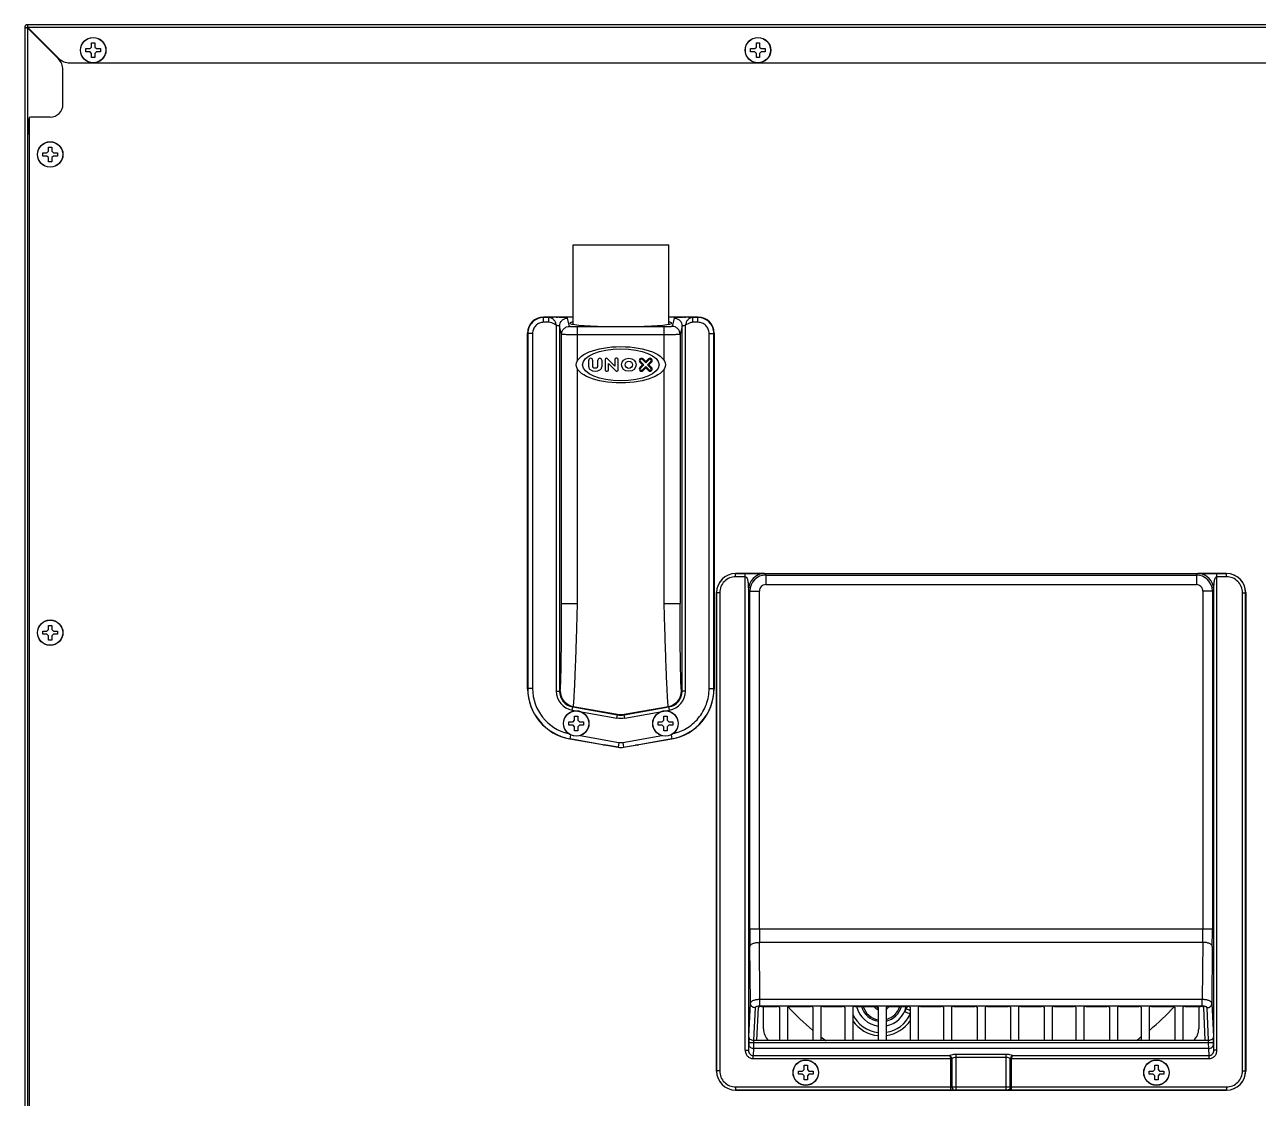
# Model space of a CAD drawing. Header units: millimetres. Extents: x 341 to 4391, y 324 to 2971.
# Drawn here: x 341 to 728, y 1572.8 to 1909.6 of the extents above; entities that cross this region are included whole.
import ezdxf

# ---------------------------------------------------------------- set-up
doc = ezdxf.new("R2010")
doc.units = ezdxf.units.MM
doc.header["$LTSCALE"] = 256.666667
doc.layers.get('0').update_dxf_attribs({"linetype": 'CONTINUOUS'})
doc.layers.add('ASSI', color=7, linetype='CONTINUOUS')
doc.layers.add('GEOM', color=7, linetype='CONTINUOUS')

msp = doc.modelspace()

# ---------------------------------------------------------------- linework, layer by layer
at = {"color": 9, "linetype": 'Continuous'}
for p, q in [((341.9, 1908.56), (341.9, 1428.46)), ((940, 1908.66), (342, 1908.66))]:
    msp.add_line(p, q, dxfattribs=at)
at = {"color": 7, "linetype": 'Continuous'}
for p, q in [((362, 1902.56), (362, 1903.86)), ((362, 1903.86), (363, 1903.86)), ((363, 1903.86), (363, 1902.56)), ((570.5, 1902.56), (570.5, 1903.86)), ((570.5, 1903.86), (571.5, 1903.86)), ((571.5, 1903.86), (571.5, 1902.56)), ((360.2, 1901.06), (360.2, 1902.06)), ((360.2, 1902.06), (361.5, 1902.06)), ((361.5, 1901.06), (360.2, 1901.06)), ((361.5, 1902.06), (362, 1902.56)), ((362, 1900.56), (361.5, 1901.06)), ((362, 1899.26), (362, 1900.56)), ((363, 1902.56), (363.5, 1902.06)), ((363.5, 1901.06), (363, 1900.56)), ((363, 1900.56), (363, 1899.26)), ((363.5, 1902.06), (364.8, 1902.06)), ((364.8, 1901.06), (363.5, 1901.06)), ((364.8, 1902.06), (364.8, 1901.06)), ((568.7, 1901.06), (568.7, 1902.06)), ((568.7, 1902.06), (570, 1902.06)), ((570, 1901.06), (568.7, 1901.06)), ((570, 1902.06), (570.5, 1902.56)), ((570.5, 1900.56), (570, 1901.06)), ((570.5, 1899.26), (570.5, 1900.56)), ((571.5, 1902.56), (572, 1902.06)), ((572, 1901.06), (571.5, 1900.56)), ((571.5, 1900.56), (571.5, 1899.26)), ((572, 1902.06), (573.3, 1902.06)), ((573.3, 1901.06), (572, 1901.06)), ((573.3, 1902.06), (573.3, 1901.06)), ((363, 1899.26), (362, 1899.26)), ((571.5, 1899.26), (570.5, 1899.26)), ((342.5, 1563.69), (342.5, 1869.89)), ((346.7, 1868.36), (346.7, 1869.36)), ((346.7, 1869.36), (348, 1869.36)), ((348, 1869.36), (348.5, 1869.86)), ((348.5, 1869.86), (348.5, 1871.16)), ((348.5, 1871.16), (349.5, 1871.16)), ((349.5, 1871.16), (349.5, 1869.86)), ((349.5, 1869.86), (350, 1869.36)), ((350, 1869.36), (351.3, 1869.36)), ((351.3, 1869.36), (351.3, 1868.36)), ((348, 1868.36), (346.7, 1868.36)), ((348.5, 1867.86), (348, 1868.36)), ((348.5, 1866.56), (348.5, 1867.86)), ((349.5, 1866.56), (348.5, 1866.56)), ((350, 1868.36), (349.5, 1867.86)), ((349.5, 1867.86), (349.5, 1866.56)), ((351.3, 1868.36), (350, 1868.36)), ((513, 1815.59), (513, 1840.56)), ((513, 1840.56), (543, 1840.56)), ((543, 1815.59), (543, 1840.56)), ((507.76, 1817.82), (503.74, 1817.82)), ((508.28, 1817.89), (508.26, 1817.86)), ((547.71, 1817.89), (547.73, 1817.86)), ((552.26, 1817.82), (548.23, 1817.82)), ((517.94, 1802.22), (517.94, 1804.33)), ((519.14, 1804.33), (519.14, 1802.45)), ((520.8, 1802.45), (520.8, 1804.33)), ((522, 1804.33), (522, 1802.22)), ((523.09, 1804.51), (523.09, 1801.27)), ((523.53, 1804.92), (523.5, 1804.92)), ((526.12, 1802.5), (523.82, 1804.8)), ((524.12, 1801.27), (524.12, 1803.29)), ((524.12, 1803.29), (526.42, 1800.98)), ((526.12, 1804.51), (526.12, 1802.5)), ((526.74, 1804.92), (526.53, 1804.92)), ((527.15, 1801.27), (527.15, 1804.51)), ((533.99, 1803.73), (534.83, 1802.89)), ((535.25, 1802.89), (534.2, 1803.94)), ((534.77, 1804.51), (535.82, 1803.46)), ((535.82, 1803.88), (534.98, 1804.72)), ((536.65, 1804.72), (535.82, 1803.88)), ((535.82, 1803.46), (536.86, 1804.51)), ((537.43, 1803.94), (536.38, 1802.89)), ((536.81, 1802.89), (537.64, 1803.73)), ((523.5, 1800.86), (523.71, 1800.86)), ((526.71, 1800.86), (526.74, 1800.86)), ((534.83, 1802.89), (533.99, 1802.06)), ((534.2, 1801.85), (535.25, 1802.89)), ((535.82, 1802.33), (534.77, 1801.28)), ((534.98, 1801.07), (535.82, 1801.9)), ((536.86, 1801.28), (535.82, 1802.33)), ((535.82, 1801.9), (536.65, 1801.07)), ((536.38, 1802.89), (537.43, 1801.85)), ((537.64, 1802.06), (536.81, 1802.89)), ((346.7, 1718.36), (346.7, 1719.36)), ((346.7, 1719.36), (348, 1719.36)), ((348, 1718.36), (346.7, 1718.36)), ((348, 1719.36), (348.5, 1719.86)), ((348.5, 1717.86), (348, 1718.36)), ((348.5, 1719.86), (348.5, 1721.16)), ((348.5, 1721.16), (349.5, 1721.16)), ((349.5, 1721.16), (349.5, 1719.86)), ((349.5, 1719.86), (350, 1719.36)), ((350, 1718.36), (349.5, 1717.86)), ((350, 1719.36), (351.3, 1719.36)), ((351.3, 1718.36), (350, 1718.36)), ((351.3, 1719.36), (351.3, 1718.36)), ((348.5, 1716.56), (348.5, 1717.86)), ((349.5, 1716.56), (348.5, 1716.56)), ((349.5, 1717.86), (349.5, 1716.56)), ((513, 1690.89), (513.5, 1691.39)), ((513.5, 1691.39), (513.5, 1692.69)), ((513.5, 1692.69), (514.5, 1692.69)), ((514.5, 1692.69), (514.5, 1691.39)), ((514.5, 1691.39), (515, 1690.89)), ((541, 1690.89), (541.5, 1691.39)), ((541.5, 1691.39), (541.5, 1692.69)), ((541.5, 1692.69), (542.5, 1692.69)), ((542.5, 1692.69), (542.5, 1691.39)), ((542.5, 1691.39), (543, 1690.89)), ((511.7, 1689.89), (511.7, 1690.89)), ((511.7, 1690.89), (513, 1690.89)), ((513, 1689.89), (511.7, 1689.89)), ((513.5, 1689.39), (513, 1689.89)), ((513.5, 1688.09), (513.5, 1689.39)), ((514.5, 1688.09), (513.5, 1688.09)), ((515, 1689.89), (514.5, 1689.39)), ((514.5, 1689.39), (514.5, 1688.09)), ((515, 1690.89), (516.3, 1690.89)), ((516.3, 1689.89), (515, 1689.89)), ((516.3, 1690.89), (516.3, 1689.89)), ((539.7, 1689.89), (539.7, 1690.89)), ((539.7, 1690.89), (541, 1690.89)), ((541, 1689.89), (539.7, 1689.89)), ((541.5, 1689.39), (541, 1689.89)), ((541.5, 1688.09), (541.5, 1689.39)), ((542.5, 1688.09), (541.5, 1688.09)), ((543, 1689.89), (542.5, 1689.39)), ((542.5, 1689.39), (542.5, 1688.09)), ((543, 1690.89), (544.3, 1690.89)), ((544.3, 1689.89), (543, 1689.89)), ((544.3, 1690.89), (544.3, 1689.89)), ((585.5, 1581.89), (585.5, 1583.19)), ((585.5, 1583.19), (586.5, 1583.19)), ((586.5, 1583.19), (586.5, 1581.89)), ((695.5, 1581.89), (695.5, 1583.19)), ((695.5, 1583.19), (696.5, 1583.19)), ((696.5, 1583.19), (696.5, 1581.89)), ((583.7, 1580.39), (583.7, 1581.39)), ((583.7, 1581.39), (585, 1581.39)), ((585, 1580.39), (583.7, 1580.39)), ((585, 1581.39), (585.5, 1581.89)), ((585.5, 1579.89), (585, 1580.39)), ((585.5, 1578.59), (585.5, 1579.89)), ((586.5, 1581.89), (587, 1581.39)), ((587, 1580.39), (586.5, 1579.89)), ((586.5, 1579.89), (586.5, 1578.59)), ((587, 1581.39), (588.3, 1581.39)), ((588.3, 1580.39), (587, 1580.39)), ((588.3, 1581.39), (588.3, 1580.39)), ((693.7, 1580.39), (693.7, 1581.39)), ((693.7, 1581.39), (695, 1581.39)), ((695, 1580.39), (693.7, 1580.39)), ((695, 1581.39), (695.5, 1581.89)), ((695.5, 1579.89), (695, 1580.39)), ((695.5, 1578.59), (695.5, 1579.89)), ((696.5, 1581.89), (697, 1581.39)), ((697, 1580.39), (696.5, 1579.89)), ((696.5, 1579.89), (696.5, 1578.59)), ((697, 1581.39), (698.3, 1581.39)), ((698.3, 1580.39), (697, 1580.39)), ((698.3, 1581.39), (698.3, 1580.39)), ((586.5, 1578.59), (585.5, 1578.59)), ((696.5, 1578.59), (695.5, 1578.59))]:
    msp.add_line(p, q, dxfattribs=at)
for centre, radius, start, end in [((518.54, 1804.33), 0.6, 0, 180), ((521.4, 1804.33), 0.6, 0, 180), ((523.5, 1804.51), 0.41, 90, 180), ((523.53, 1804.51), 0.41, 45, 90), ((526.53, 1804.51), 0.41, 90, 180), ((526.74, 1804.51), 0.41, 0, 90), ((534.49, 1804.22), 0.7, 45, 225), ((534.49, 1804.22), 0.4, 45, 225), ((537.15, 1804.22), 0.7, 315, 135), ((537.15, 1804.22), 0.4, 315, 135), ((518.97, 1802.22), 1.03, 180, 234.4513), ((519.97, 1803.62), 2.75, 234.4513, 305.5487), ((519.66, 1802.45), 0.52, 180, 255.0288), ((519.97, 1803.61), 1.72, 255.0288, 284.9712), ((520.28, 1802.45), 0.52, 284.9712, 360), ((520.97, 1802.22), 1.03, 305.5487, 360), ((523.5, 1801.27), 0.41, 180, 270), ((523.71, 1801.27), 0.41, 270, 360), ((526.71, 1801.27), 0.41, 225, 270), ((526.74, 1801.27), 0.41, 270, 360), ((534.49, 1801.56), 0.7, 135, 315), ((534.49, 1801.56), 0.4, 135, 315), ((537.15, 1801.56), 0.7, 225, 45), ((537.15, 1801.56), 0.4, 225, 45)]:
    msp.add_arc(centre, radius, start, end, dxfattribs=at)
for centre, start_param, end_param in [((507.76, 1817.86), -1.570796, -0.034907), ((548.23, 1817.86), -3.106686, -1.570796)]:
    msp.add_ellipse(centre, major_axis=(0.5, 0), ratio=0.069927, start_param=start_param, end_param=end_param, dxfattribs=at)
for centre, major_axis, ratio in [((528, 1802.89), (14, 0), 0.407143), ((528, 1802.89), (12, 0), 0.416667), ((530.5, 1802.89), (2.32, 0), 0.875), ((530.5, 1802.89), (0, 1.12), 1)]:
    msp.add_ellipse(centre, major_axis=major_axis, ratio=ratio, dxfattribs=at)
at = {"layer": 'ASSI', "color": 7, "linetype": 'Continuous'}
for centre in [(362.5, 1901.56), (571, 1901.56), (349, 1868.86), (349, 1718.86), (514, 1690.39), (542, 1690.39), (586, 1580.89), (696, 1580.89)]:
    msp.add_circle(centre, 4, dxfattribs=at)
at = {"layer": 'ASSI', "color": 9, "linetype": 'Continuous'}
for centre in [(362.5, 1901.56), (571, 1901.56), (349, 1868.86), (349, 1718.86), (514, 1690.39), (542, 1690.39), (586, 1580.89), (696, 1580.89)]:
    msp.add_circle(centre, 3.95, dxfattribs=at)
at = {"layer": 'ASSI', "color": 7, "linetype": 'Continuous'}
for start, end in [(214.9899, 264.7751), (277.8481, 325.3336)]:
    msp.add_arc((609.75, 1603.44), 11, start, end, dxfattribs=at)
at = {"layer": 'GEOM', "color": 7, "linetype": 'Continuous'}
for p, q in [((341, 1908.66), (341, 1428.46)), ((341, 1908.66), (341.19, 1908.66)), ((341.19, 1908.66), (341.82, 1908.66)), ((341.9, 1909.56), (341.9, 1909.37)), ((940.1, 1909.56), (341.9, 1909.56)), ((341.9, 1909.37), (341.9, 1908.74)), ((351.53, 1898.93), (341.9, 1908.56)), ((342, 1908.66), (351.63, 1899.03)), ((342.87, 1907.59), (343.07, 1907.59)), ((343.52, 1907.02), (343.52, 1907.14)), ((355.17, 1897.56), (926.83, 1897.56)), ((353, 1884.56), (353, 1895.39)), ((342.28, 1880.06), (342.28, 1875.46)), ((342.5, 1869.89), (342.5, 1880.47)), ((349, 1880.56), (342.78, 1880.56)), ((508.3, 1817.89), (513, 1817.89)), ((543, 1817.89), (547.7, 1817.89)), ((498.75, 1701.31), (498.75, 1812.82)), ((557.25, 1812.82), (557.25, 1701.31)), ((564, 1737.43), (573, 1737.43)), ((573.03, 1737.45), (573, 1737.43)), ((573.03, 1737.45), (708.96, 1737.45)), ((708.96, 1737.45), (709, 1737.43)), ((709, 1737.43), (718, 1737.43)), ((558, 1581.39), (558, 1731.43)), ((724, 1731.43), (724, 1581.39)), ((522.35, 1683.74), (511.96, 1685.57)), ((522.83, 1683.66), (522.9, 1683.66)), ((527.13, 1682.93), (523.38, 1683.59)), ((528.87, 1682.93), (532.61, 1683.59)), ((533.17, 1683.66), (533.1, 1683.66)), ((544.03, 1685.57), (533.65, 1683.74)), ((570.67, 1591.03), (571.16, 1601.29)), ((572.16, 1601.63), (576.99, 1601.63)), ((572.75, 1594.63), (572.75, 1601.63)), ((577.75, 1601.37), (577.75, 1591.03)), ((580.25, 1601.37), (580.25, 1591.03)), ((581, 1601.63), (587.49, 1601.63)), ((588.25, 1601.37), (588.25, 1591.03)), ((590.75, 1601.37), (590.75, 1591.03)), ((591.5, 1601.63), (597.49, 1601.63)), ((598.25, 1601.37), (598.25, 1591.03)), ((600.75, 1601.37), (600.75, 1591.03)), ((601.5, 1601.63), (607.99, 1601.63)), ((608.75, 1601.37), (608.75, 1591.03)), ((611.25, 1601.37), (611.25, 1591.03)), ((612, 1601.63), (617.99, 1601.63)), ((617.26, 1600.44), (617.95, 1601.65)), ((618.75, 1601.37), (618.75, 1591.03)), ((621.25, 1601.37), (621.25, 1591.03)), ((622, 1601.63), (628.49, 1601.63)), ((629.25, 1601.37), (629.25, 1591.03)), ((631.75, 1601.37), (631.75, 1591.03)), ((632.5, 1601.63), (638.99, 1601.63)), ((639.75, 1601.37), (639.75, 1591.03)), ((642.25, 1601.37), (642.25, 1591.03)), ((643, 1601.63), (649.49, 1601.63)), ((650.25, 1601.37), (650.25, 1591.03)), ((652.75, 1601.37), (652.75, 1591.03)), ((653.5, 1601.63), (659.99, 1601.63)), ((660.75, 1601.37), (660.75, 1591.03)), ((663.25, 1601.37), (663.25, 1591.03)), ((664, 1601.63), (669.99, 1601.63)), ((670.75, 1601.37), (670.75, 1591.03)), ((673.25, 1601.37), (673.25, 1591.03)), ((674, 1601.63), (680.49, 1601.63)), ((681.25, 1601.37), (681.25, 1591.03)), ((683.75, 1601.37), (683.75, 1591.03)), ((684.5, 1601.63), (690.49, 1601.63)), ((691.25, 1601.37), (691.25, 1591.03)), ((693.75, 1601.37), (693.75, 1591.03)), ((694.5, 1601.63), (700.99, 1601.63)), ((701.75, 1601.37), (701.75, 1591.03)), ((704.25, 1601.37), (704.25, 1591.03)), ((705, 1601.63), (709.83, 1601.63)), ((709.25, 1601.63), (709.25, 1594.63)), ((711.32, 1591.03), (710.83, 1601.29)), ((569.63, 1591.03), (712.37, 1591.03)), ((631.83, 1575.39), (564, 1575.39)), ((632.79, 1575.41), (632.9, 1575.41)), ((648.61, 1575.42), (633.38, 1575.42)), ((649.2, 1575.41), (649.1, 1575.41)), ((718, 1575.39), (650.17, 1575.39))]:
    msp.add_line(p, q, dxfattribs=at)
at = {"layer": 'GEOM', "color": 9, "linetype": 'Continuous'}
for p, q in [((503.79, 1817.71), (503.74, 1817.82)), ((503.79, 1816.22), (503.79, 1817.71)), ((505.39, 1817.71), (503.79, 1817.71)), ((505.39, 1816.22), (503.79, 1816.22)), ((505.39, 1816.22), (505.39, 1817.71)), ((507.76, 1815.28), (507.76, 1700.5)), ((508.76, 1815.04), (508.76, 1700.5)), ((509.41, 1812.45), (508.76, 1815.04)), ((511.91, 1814.94), (511.26, 1817.54)), ((544.73, 1817.54), (544.08, 1814.94)), ((547.23, 1815.04), (546.58, 1812.45)), ((547.23, 1700.5), (547.23, 1815.04)), ((548.23, 1700.5), (548.23, 1815.28)), ((550.61, 1816.22), (550.61, 1817.71)), ((552.2, 1817.71), (550.61, 1817.71)), ((552.2, 1816.22), (550.61, 1816.22)), ((552.26, 1817.82), (552.2, 1817.71)), ((552.2, 1816.22), (552.2, 1817.71)), ((498.8, 1812.72), (498.75, 1812.82)), ((498.8, 1812.72), (498.8, 1701.36)), ((500.3, 1812.72), (498.8, 1812.72)), ((500.3, 1812.72), (500.3, 1701.36)), ((509.41, 1727.98), (509.41, 1812.45)), ((514.41, 1804.27), (514.41, 1814.77)), ((541.58, 1814.77), (514.41, 1814.77)), ((541.58, 1812.28), (514.41, 1812.28)), ((541.58, 1812.28), (541.58, 1814.77)), ((541.58, 1804.27), (541.58, 1812.28)), ((546.58, 1812.45), (546.58, 1727.98)), ((555.69, 1701.36), (555.69, 1812.72)), ((555.69, 1812.72), (557.19, 1812.72)), ((557.25, 1812.82), (557.19, 1812.72)), ((557.19, 1701.36), (557.19, 1812.72)), ((514.41, 1727.98), (514.41, 1801.52)), ((541.58, 1727.98), (541.58, 1801.52)), ((564, 1737.43), (564.01, 1737.41)), ((564.01, 1736.41), (564.01, 1737.41)), ((567.01, 1737.41), (564.01, 1737.41)), ((567.01, 1736.41), (564.01, 1736.41)), ((567.01, 1587.94), (567.01, 1737.41)), ((573.01, 1737.38), (573.45, 1736.94)), ((573.45, 1736.94), (573.45, 1733.94)), ((573.45, 1736.94), (708.54, 1736.94)), ((573.45, 1733.94), (708.54, 1733.94)), ((708.54, 1736.94), (708.98, 1737.38)), ((708.54, 1736.94), (708.54, 1733.94)), ((714.98, 1587.94), (714.98, 1737.41)), ((717.98, 1737.41), (714.98, 1737.41)), ((717.98, 1736.41), (714.98, 1736.41)), ((718, 1737.43), (717.98, 1737.41)), ((717.98, 1736.41), (717.98, 1737.41)), ((558, 1731.43), (558.02, 1731.41)), ((558.02, 1731.41), (558.02, 1581.41)), ((559.02, 1731.41), (558.02, 1731.41)), ((559.02, 1731.41), (559.02, 1581.41)), ((568.01, 1732.38), (568.01, 1587.94)), ((568.45, 1731.94), (568.01, 1732.38)), ((568.45, 1625.98), (568.45, 1731.94)), ((568.45, 1731.94), (571.45, 1731.94)), ((571.45, 1625.98), (571.45, 1731.94)), ((710.54, 1731.94), (710.54, 1625.98)), ((713.54, 1731.94), (710.54, 1731.94)), ((713.54, 1731.94), (713.98, 1732.38)), ((713.54, 1731.94), (713.54, 1625.98)), ((713.98, 1587.94), (713.98, 1732.38)), ((722.98, 1581.41), (722.98, 1731.41)), ((722.98, 1731.41), (723.98, 1731.41)), ((724, 1731.43), (723.98, 1731.41)), ((723.98, 1581.41), (723.98, 1731.41)), ((509.41, 1727.98), (514.41, 1727.98)), ((541.58, 1727.98), (546.58, 1727.98)), ((498.75, 1701.31), (498.8, 1701.36)), ((500.3, 1701.36), (498.8, 1701.36)), ((507.76, 1700.5), (508.76, 1700.5)), ((508.76, 1700.5), (508.95, 1700.65)), ((547.23, 1700.5), (547.05, 1700.65)), ((548.23, 1700.5), (547.23, 1700.5)), ((555.69, 1701.36), (557.19, 1701.36)), ((557.25, 1701.31), (557.19, 1701.36)), ((512.72, 1694.59), (512.9, 1695.57)), ((512.9, 1695.57), (513.08, 1695.73)), ((512.9, 1695.57), (526.96, 1693.1)), ((513.08, 1695.73), (526.96, 1693.28)), ((529.04, 1693.28), (542.91, 1695.73)), ((529.04, 1693.1), (543.1, 1695.57)), ((543.1, 1695.57), (542.91, 1695.73)), ((543.27, 1694.59), (543.1, 1695.57)), ((512.72, 1694.59), (526.78, 1692.11)), ((526.78, 1692.11), (526.96, 1693.1)), ((526.96, 1693.1), (526.96, 1693.28)), ((529.04, 1693.1), (529.04, 1693.28)), ((529.21, 1692.11), (529.04, 1693.1)), ((529.21, 1692.11), (543.27, 1694.59)), ((511.96, 1685.57), (512.02, 1685.61)), ((512.23, 1686.81), (512.02, 1685.61)), ((512.02, 1685.61), (527.13, 1682.95)), ((515.19, 1686.58), (527.39, 1684.42)), ((527.39, 1684.42), (527.13, 1682.95)), ((528.6, 1684.42), (540.81, 1686.58)), ((528.6, 1684.42), (528.87, 1682.95)), ((528.87, 1682.95), (543.98, 1685.61)), ((543.77, 1686.81), (543.98, 1685.61)), ((544.03, 1685.57), (543.98, 1685.61)), ((527.13, 1682.93), (527.13, 1682.95)), ((528.87, 1682.93), (528.87, 1682.95)), ((568.45, 1625.98), (713.54, 1625.98)), ((571.62, 1603.8), (571.47, 1621.75)), ((710.52, 1621.75), (571.47, 1621.75)), ((710.52, 1621.75), (710.38, 1603.8)), ((568.62, 1602.66), (568.47, 1620.48)), ((713.52, 1620.48), (713.38, 1602.66)), ((568.11, 1592.08), (568.62, 1602.66)), ((571.62, 1601.76), (571.62, 1603.8)), ((710.38, 1603.8), (571.62, 1603.8)), ((710.38, 1601.76), (710.38, 1603.8)), ((713.38, 1602.66), (713.88, 1592.08)), ((570.12, 1601.25), (569.63, 1591.03)), ((710.38, 1601.76), (571.62, 1601.76)), ((712.37, 1591.03), (711.88, 1601.25)), ((568.11, 1592.08), (568.11, 1590.31)), ((569.61, 1591.03), (569.61, 1590.31)), ((712.38, 1590.31), (712.38, 1591.03)), ((713.88, 1590.31), (713.88, 1592.08)), ((567.01, 1587.94), (568.01, 1587.94)), ((568.11, 1589.84), (568.01, 1587.94)), ((568.11, 1590.31), (713.88, 1590.31)), ((569.61, 1588.43), (569.5, 1586.23)), ((712.39, 1588.43), (569.61, 1588.43)), ((648.85, 1586.6), (633.14, 1586.6)), ((633.14, 1575.43), (633.14, 1586.6)), ((648.85, 1575.43), (648.85, 1586.6)), ((712.49, 1586.23), (712.39, 1588.43)), ((713.98, 1587.94), (713.89, 1589.84)), ((714.98, 1587.94), (713.98, 1587.94)), ((569.5, 1585.29), (569.5, 1586.23)), ((569.5, 1586.23), (631.14, 1586.23)), ((569.5, 1585.29), (631.4, 1585.29)), ((631.81, 1585.38), (631.4, 1585.29)), ((631.84, 1585.2), (631.41, 1585.2)), ((631.41, 1585.2), (631.41, 1575.41)), ((631.84, 1585.2), (631.84, 1576.42)), ((648.85, 1585.66), (633.14, 1585.66)), ((650.15, 1585.2), (650.58, 1585.2)), ((650.15, 1576.42), (650.15, 1585.2)), ((650.18, 1585.38), (650.59, 1585.29)), ((650.58, 1575.41), (650.58, 1585.2)), ((650.59, 1585.29), (712.49, 1585.29)), ((650.85, 1586.23), (712.49, 1586.23)), ((712.49, 1585.29), (712.49, 1586.23)), ((558, 1581.39), (558.02, 1581.41)), ((559.02, 1581.41), (558.02, 1581.41)), ((722.98, 1581.41), (723.98, 1581.41)), ((724, 1581.39), (723.98, 1581.41)), ((564, 1575.39), (564.01, 1575.41)), ((564.01, 1576.41), (564.01, 1575.41)), ((564.01, 1576.41), (631.41, 1576.41)), ((564.01, 1575.41), (631.41, 1575.41)), ((633.14, 1576.43), (648.85, 1576.43)), ((633.14, 1575.43), (648.85, 1575.43)), ((650.58, 1576.41), (717.98, 1576.41)), ((650.58, 1575.41), (717.98, 1575.41)), ((717.98, 1576.41), (717.98, 1575.41)), ((718, 1575.39), (717.98, 1575.41))]:
    msp.add_line(p, q, dxfattribs=at)
at = {"layer": 'GEOM', "color": 7, "linetype": 'Continuous'}
for centre, radius, start, end in [((341.9, 1908.66), 0.9, 90, 180), ((341.9, 1908.66), 0.1, 90, 180), ((343.03, 1907.56), 1, 132.3426, 140.5326), ((345.5, 1904.76), 3, 129.5829, 132.2974), ((348, 1895.39), 5, 0, 45), ((355.17, 1902.56), 5, 225, 270), ((349, 1884.56), 4, 270, 360), ((342.78, 1880.06), 0.5, 90, 180), ((342.78, 1875.46), 0.5, 180, 235.6691), ((508.3, 1817.59), 0.3, 90, 126.3688), ((547.7, 1817.59), 0.3, 53.6312, 90), ((641, 1657.56), 82.5, 222.781, 230.1752), ((609.75, 1603.44), 10, 205.4075, 264.2257), ((609.75, 1603.44), 8, 193.1404, 262.8091), ((609.75, 1603.44), 3, 217.172, 250.5153), ((609.75, 1603.44), 2.5, 226.5465, 246.3331), ((609.75, 1603.44), 3, 300.0018, 322.8282), ((609.75, 1603.44), 8, 280.8695, 346.8596), ((609.75, 1603.44), 10, 278.6798, 334.3042), ((618.12, 1599.94), 1, 157.3443, 177.9893), ((641, 1657.56), 62.34, 247.4814, 249.0889), ((609.75, 1603.44), 8.07, 337.3443, 338.2504), ((641, 1657.56), 82.5, 309.8677, 317.2292), ((577.75, 1594.63), 5, 180, 226.1117), ((704.25, 1594.63), 5, 313.8883, 360), ((641, 1657.56), 82.5, 232.4444, 233.9001), ((641, 1657.56), 82.5, 306.1866, 307.6111)]:
    msp.add_arc(centre, radius, start, end, dxfattribs=at)
at = {"layer": 'GEOM', "color": 9, "linetype": 'Continuous'}
for centre, radius, start, end in [((564.01, 1731.41), 6, 90.0006, 179.9994), ((564.01, 1731.41), 5, 89.9965, 180.0035), ((573.02, 1732.38), 5, 90.021, 179.979), ((573.45, 1731.94), 5, 90.0113, 179.9887), ((573.45, 1731.94), 2, 89.9966, 180.0034), ((708.54, 1731.94), 5, 0.0113, 89.9887), ((708.54, 1731.94), 2, 359.9966, 90.0034), ((708.98, 1732.38), 5, 0.021, 89.979), ((717.98, 1731.41), 6, 0.0006, 89.9994), ((717.98, 1731.41), 5, 359.9965, 90.0035), ((514.79, 1701.36), 15.99, 179.9981, 260.002), ((514.79, 1701.36), 14.49, 179.9913, 257.0353), ((513.76, 1700.5), 6, 179.9979, 260.0021), ((513.76, 1700.5), 5, 179.9932, 260.0069), ((513.95, 1700.65), 5, 180.0169, 259.9831), ((542.04, 1700.65), 5, 280.0169, 359.9831), ((542.23, 1700.5), 5, 279.9931, 0.0069), ((542.23, 1700.5), 6, 279.9979, 0.0021), ((541.2, 1701.36), 15.99, 279.9981, 0.002), ((528, 1699.06), 7.05, 260.0772, 279.9228), ((528, 1699.24), 6.05, 260.0786, 279.9214), ((528, 1699.05), 6.04, 260.0756, 279.9246), ((528, 1687.9), 3.52, 260.0765, 279.9235), ((528, 1687.91), 5.04, 260.0793, 279.9203), ((1234.2, 1625.81), 665.75, 179.9853, 180.45813), ((965.41, 1625.85), 393.95, 179.9809, 180.5956), ((296.8, 1625.95), 413.74, 359.4191, 0.0044), ((14.34, 1625.94), 699.2, 359.55318, 0.00339), ((609.75, 1603.44), 6.54, 196.1056, 261.1624), ((609.75, 1603.44), 6.04, 197.4569, 260.4309), ((609.75, 1603.44), 6.54, 283.3393, 343.894), ((609.75, 1603.44), 6.04, 284.4584, 342.5443), ((641, 1657.56), 61.32, 247.4959, 248.7252), ((630.82, 1585.11), 1.03, 5.3114, 15.1158), ((651.18, 1585.11), 1.03, 164.8845, 174.6892), ((564.01, 1581.41), 6, 180.0006, 269.9994), ((564.01, 1581.41), 5, 179.9965, 270.0035), ((717.98, 1581.41), 6, 270.0006, 359.9994), ((717.98, 1581.41), 5, 269.9965, 0.0035)]:
    msp.add_arc(centre, radius, start, end, dxfattribs=at)
at = {"layer": 'GEOM', "color": 7, "linetype": 'Continuous'}
for centre, major_axis, ratio, start_param, end_param in [((503.75, 1812.81), (-2.24, 4.49), 0.996959, -0.461944, 1.106418), ((528, 1815.97), (16, 0), 0.069927, 2.78959, 6.635188), ((552.24, 1812.81), (2.24, 4.49), 0.996959, -1.106418, 0.461944), ((564, 1731.43), (-4.24, 4.24), 0.999695, -0.785246, 0.785246), ((718, 1731.43), (4.24, 4.24), 0.999695, -0.785246, 0.785246), ((514.76, 1701.33), (12.27, 10.3), 0.998963, 2.443972, 3.839213), ((541.24, 1701.33), (12.27, -10.3), 0.998963, -0.697621, 0.697621), ((522.35, 1683.75), (0.5, -0.088), 0.034389, -1.564725, -0.255728), ((523.38, 1683.57), (0.5, -0.088), 0.034389, 1.576867, 2.885864), ((532.61, 1683.57), (0.5, 0.088), 0.034389, 0.255728, 1.564725), ((533.65, 1683.75), (0.5, 0.088), 0.034389, -2.885864, -1.576867), ((528, 1687.86), (0, -5), 0.999372, -0.174426, 0.174426), ((572.16, 1601.29), (1, 0), 0.343317, 1.570065, 3.125043), ((577, 1601.37), (0.75, -0.001), 0.343115, 0.000406, 1.574244), ((581, 1601.37), (0.75, 0.001), 0.343115, 1.567349, 3.141187), ((587.5, 1601.37), (0.75, -0.001), 0.343115, 0.000406, 1.574244), ((591.5, 1601.37), (0.75, 0.001), 0.343115, 1.567349, 3.141187), ((597.5, 1601.37), (0.75, -0.001), 0.343115, 0.000406, 1.574244), ((601.5, 1601.37), (0.75, 0.001), 0.343115, 1.567349, 3.141187), ((608, 1601.37), (0.75, -0.001), 0.343115, 0.000406, 1.574244), ((612, 1601.37), (0.75, 0.001), 0.343115, 1.567349, 3.141187), ((618, 1601.37), (0.75, -0.001), 0.343115, 0.000406, 1.574244), ((622, 1601.37), (0.75, 0.001), 0.343115, 1.567349, 3.141187), ((628.5, 1601.37), (0.75, -0.001), 0.343115, 0.000406, 1.574244), ((632.5, 1601.37), (0.75, 0.001), 0.343115, 1.567349, 3.141187), ((639, 1601.37), (0.75, -0.001), 0.343115, 0.000406, 1.574244), ((643, 1601.37), (0.75, 0.001), 0.343115, 1.567349, 3.141187), ((649.5, 1601.37), (0.75, -0.001), 0.343115, 0.000406, 1.574244), ((653.5, 1601.37), (0.75, 0.001), 0.343115, 1.567349, 3.141187), ((660, 1601.37), (0.75, -0.001), 0.343115, 0.000406, 1.574244), ((664, 1601.37), (0.75, 0.001), 0.343115, 1.567349, 3.141187), ((670, 1601.37), (0.75, -0.001), 0.343115, 0.000406, 1.574244), ((674, 1601.37), (0.75, 0.001), 0.343115, 1.567349, 3.141187), ((680.5, 1601.37), (0.75, -0.001), 0.343115, 0.000406, 1.574244), ((684.5, 1601.37), (0.75, 0.001), 0.343115, 1.567349, 3.141187), ((690.5, 1601.37), (0.75, -0.001), 0.343115, 0.000406, 1.574244), ((694.5, 1601.37), (0.75, 0.001), 0.343115, 1.567349, 3.141187), ((701, 1601.37), (0.75, -0.001), 0.343115, 0.000406, 1.574244), ((705, 1601.37), (0.75, 0.001), 0.343115, 1.567349, 3.141187), ((709.83, 1601.29), (1, 0), 0.343317, 0.01655, 1.571528), ((569.64, 1592.63), (0.08, 1.59), 0.939566, -3.108048, -3.096564), ((712.36, 1592.63), (-0.08, 1.59), 0.939566, -3.186621, -3.175137), ((564, 1581.39), (4.24, 4.24), 0.999695, -3.926839, -2.356347), ((718, 1581.39), (-4.24, 4.24), 0.999695, -3.926839, -2.356347), ((631.83, 1575.41), (1, 0), 0.017455, -1.570796, -0.261799), ((633.38, 1575.41), (0.5, 0), 0.017455, 1.570796, 2.879793), ((648.61, 1575.41), (0.5, 0), 0.017455, 0.261799, 1.570796), ((650.17, 1575.41), (1, 0), 0.017455, -2.879793, -1.570796)]:
    msp.add_ellipse(centre, major_axis=major_axis, ratio=ratio, start_param=start_param, end_param=end_param, dxfattribs=at)
for points, knots in [([(341.19, 1908.66), (341.24, 1908.65), (341.47, 1908.61), (341.71, 1908.59), (341.9, 1908.56)], [0, 0, 0, 0, 0.202336, 1, 1, 1, 1]), ([(341.9, 1909.37), (341.91, 1909.33), (341.95, 1909.09), (341.97, 1908.85), (342, 1908.66)], [0, 0, 0, 0, 0.202336, 1, 1, 1, 1]), ([(568.11, 1592.08), (568.11, 1591.96), (568.2, 1591.68), (568.52, 1591.34), (569.01, 1591.1), (569.4, 1591.04), (569.61, 1591.03)], [0, 0, 0, 0, 0.19104, 0.413443, 0.685261, 1, 1, 1, 1]), ([(712.38, 1591.03), (712.59, 1591.04), (712.99, 1591.1), (713.48, 1591.34), (713.8, 1591.68), (713.88, 1591.96), (713.88, 1592.08)], [0, 0, 0, 0, 0.314739, 0.586557, 0.80896, 1, 1, 1, 1])]:
    msp.add_open_spline(points, degree=3, knots=knots, dxfattribs=at)
for points in [[(341.82, 1908.66), (341.84, 1908.63), (341.87, 1908.6), (341.9, 1908.56)], [(341.9, 1908.74), (341.93, 1908.72), (341.97, 1908.69), (342, 1908.66)]]:
    msp.add_open_spline(points, degree=3, dxfattribs=at)
at = {"layer": 'GEOM', "color": 9, "linetype": 'Continuous'}
for points, knots in [([(503.79, 1817.71), (503.14, 1817.71), (501.83, 1817.45), (500.17, 1816.34), (499.06, 1814.68), (498.8, 1813.36), (498.8, 1812.72)], [0, 0, 0, 0, 0.250009, 0.500021, 0.750021, 1, 1, 1, 1]), ([(503.79, 1816.22), (503.34, 1816.22), (502.42, 1816.03), (501.26, 1815.25), (500.48, 1814.09), (500.3, 1813.17), (500.3, 1812.72)], [0, 0, 0, 0, 0.249995, 0.499989, 0.749989, 1, 1, 1, 1]), ([(511.26, 1817.54), (511.26, 1817.55), (511.2, 1817.58), (511.09, 1817.61), (510.9, 1817.64), (510.65, 1817.67), (510.34, 1817.7), (509.83, 1817.73), (509.1, 1817.76), (508.16, 1817.78), (506.91, 1817.78), (505.98, 1817.75), (505.39, 1817.71)], [0, 0, 0, 0, 0.009618, 0.03007, 0.061815, 0.104399, 0.157031, 0.218673, 0.36386, 0.528181, 0.698171, 1, 1, 1, 1]), ([(507.76, 1815.28), (507.68, 1815.6), (507.52, 1816.22), (507.04, 1817.03), (506.28, 1817.57), (505.69, 1817.7), (505.39, 1817.71)], [0, 0, 0, 0, 0.266597, 0.516786, 0.757053, 1, 1, 1, 1]), ([(507.76, 1815.28), (507.58, 1815.4), (506.86, 1815.85), (506.03, 1816.22), (505.39, 1816.22)], [0, 0, 0, 0, 0.252076, 1, 1, 1, 1]), ([(507.76, 1815.28), (507.89, 1815.28), (508.13, 1815.27), (508.44, 1815.22), (508.65, 1815.17), (508.76, 1815.08), (508.76, 1815.04)], [0, 0, 0, 0, 0.36209, 0.670489, 0.886064, 1, 1, 1, 1]), ([(508.76, 1815.04), (508.76, 1815.37), (508.9, 1816.02), (509.45, 1816.85), (510.28, 1817.41), (510.94, 1817.54), (511.26, 1817.54)], [0, 0, 0, 0, 0.249694, 0.499627, 0.749778, 1, 1, 1, 1]), ([(509.41, 1812.45), (509.41, 1812.77), (509.54, 1813.43), (510.1, 1814.26), (510.93, 1814.81), (511.59, 1814.94), (511.91, 1814.94)], [0, 0, 0, 0, 0.249694, 0.499627, 0.749779, 1, 1, 1, 1]), ([(514.41, 1814.77), (514.1, 1814.77), (513.64, 1814.78), (513.05, 1814.8), (512.68, 1814.82), (512.37, 1814.84), (512.14, 1814.87), (512, 1814.9), (511.93, 1814.92), (511.91, 1814.93), (511.91, 1814.94)], [0, 0, 0, 0, 0.376401, 0.546845, 0.69678, 0.820669, 0.914044, 0.973799, 0.990764, 1, 1, 1, 1]), ([(544.08, 1814.94), (544.08, 1814.93), (544.06, 1814.92), (544, 1814.9), (543.85, 1814.87), (543.62, 1814.84), (543.31, 1814.82), (542.94, 1814.8), (542.36, 1814.78), (541.9, 1814.77), (541.58, 1814.77)], [0, 0, 0, 0, 0.009236, 0.026201, 0.085956, 0.179331, 0.30322, 0.453155, 0.623599, 1, 1, 1, 1]), ([(546.58, 1812.45), (546.58, 1812.77), (546.45, 1813.43), (545.89, 1814.26), (545.06, 1814.81), (544.41, 1814.94), (544.08, 1814.94)], [0, 0, 0, 0, 0.249694, 0.499627, 0.749779, 1, 1, 1, 1]), ([(550.61, 1817.71), (550.01, 1817.75), (549.09, 1817.78), (547.83, 1817.78), (546.89, 1817.76), (546.16, 1817.73), (545.65, 1817.7), (545.34, 1817.67), (545.1, 1817.64), (544.91, 1817.61), (544.8, 1817.58), (544.74, 1817.55), (544.73, 1817.54)], [0, 0, 0, 0, 0.301829, 0.471819, 0.63614, 0.781327, 0.842969, 0.895601, 0.938185, 0.96993, 0.990382, 1, 1, 1, 1]), ([(544.73, 1817.54), (545.06, 1817.54), (545.71, 1817.41), (546.54, 1816.85), (547.1, 1816.02), (547.23, 1815.37), (547.23, 1815.04)], [0, 0, 0, 0, 0.250222, 0.500373, 0.750306, 1, 1, 1, 1]), ([(547.23, 1815.04), (547.23, 1815.08), (547.34, 1815.17), (547.55, 1815.22), (547.87, 1815.27), (548.1, 1815.28), (548.23, 1815.28)], [0, 0, 0, 0, 0.113936, 0.329511, 0.63791, 1, 1, 1, 1]), ([(550.61, 1817.71), (550.31, 1817.7), (549.71, 1817.57), (548.96, 1817.03), (548.48, 1816.22), (548.31, 1815.6), (548.23, 1815.28)], [0, 0, 0, 0, 0.242954, 0.483227, 0.733414, 1, 1, 1, 1]), ([(550.61, 1816.22), (550.39, 1816.22), (549.53, 1816.09), (548.77, 1815.63), (548.23, 1815.28)], [0, 0, 0, 0, 0.250366, 1, 1, 1, 1]), ([(557.19, 1812.72), (557.19, 1813.36), (556.93, 1814.68), (555.82, 1816.34), (554.16, 1817.45), (552.85, 1817.71), (552.2, 1817.71)], [0, 0, 0, 0, 0.249979, 0.499979, 0.749991, 1, 1, 1, 1]), ([(555.69, 1812.72), (555.69, 1813.17), (555.51, 1814.09), (554.74, 1815.25), (553.58, 1816.03), (552.66, 1816.22), (552.2, 1816.22)], [0, 0, 0, 0, 0.250011, 0.500011, 0.750005, 1, 1, 1, 1]), ([(514.41, 1812.28), (514.09, 1812.28), (513.46, 1812.28), (512.54, 1812.29), (511.69, 1812.3), (510.95, 1812.32), (510.41, 1812.35), (510.04, 1812.37), (509.83, 1812.38), (509.66, 1812.4), (509.54, 1812.41), (509.46, 1812.43), (509.42, 1812.44), (509.41, 1812.45)], [0, 0, 0, 0, 0.192665, 0.378079, 0.549285, 0.699859, 0.824166, 0.87498, 0.917583, 0.951589, 0.976708, 0.992777, 1, 1, 1, 1]), ([(546.58, 1812.45), (546.58, 1812.44), (546.53, 1812.43), (546.46, 1812.41), (546.33, 1812.4), (546.16, 1812.38), (545.95, 1812.37), (545.59, 1812.35), (545.04, 1812.32), (544.3, 1812.3), (543.45, 1812.29), (542.54, 1812.28), (541.9, 1812.28), (541.58, 1812.28)], [0, 0, 0, 0, 0.007223, 0.023292, 0.048411, 0.082417, 0.125021, 0.175835, 0.300141, 0.450715, 0.621922, 0.807335, 1, 1, 1, 1]), ([(573.01, 1737.38), (573.01, 1737.38), (572.98, 1737.38), (572.94, 1737.39), (572.86, 1737.39), (572.75, 1737.39), (572.62, 1737.39), (572.4, 1737.4), (572.09, 1737.4), (571.69, 1737.4), (571.28, 1737.4), (570.86, 1737.41), (570.29, 1737.41), (569.59, 1737.41), (568.73, 1737.41), (567.87, 1737.41), (567.3, 1737.41), (567.01, 1737.41)], [0, 0, 0, 0, 0.003086, 0.01111, 0.024243, 0.042372, 0.065063, 0.091596, 0.152724, 0.219706, 0.289033, 0.359211, 0.429694, 0.571174, 0.713658, 0.856845, 1, 1, 1, 1]), ([(567.01, 1736.41), (567.36, 1736.41), (567.7, 1735.77), (567.83, 1735.11), (567.9, 1734.55), (567.94, 1734), (567.96, 1733.53), (567.98, 1733.16), (567.99, 1732.88), (568, 1732.65), (568.01, 1732.49), (568.01, 1732.41), (568.01, 1732.38)], [0, 0, 0, 0, 0.239049, 0.365869, 0.494395, 0.623956, 0.753915, 0.818833, 0.883491, 0.947254, 0.97779, 1, 1, 1, 1]), ([(714.98, 1737.41), (714.69, 1737.41), (714.12, 1737.41), (713.26, 1737.41), (712.41, 1737.41), (711.7, 1737.41), (711.14, 1737.41), (710.72, 1737.4), (710.3, 1737.4), (709.91, 1737.4), (709.6, 1737.4), (709.38, 1737.39), (709.24, 1737.39), (709.14, 1737.39), (709.06, 1737.39), (709.01, 1737.38), (708.99, 1737.38), (708.98, 1737.38)], [0, 0, 0, 0, 0.143155, 0.286343, 0.42883, 0.570312, 0.640795, 0.710972, 0.780299, 0.84728, 0.908407, 0.93494, 0.95763, 0.975758, 0.98889, 0.996914, 1, 1, 1, 1]), ([(713.98, 1732.38), (713.99, 1732.41), (713.99, 1732.49), (714, 1732.65), (714.01, 1732.88), (714.02, 1733.16), (714.04, 1733.53), (714.06, 1734), (714.1, 1734.55), (714.17, 1735.11), (714.3, 1735.77), (714.64, 1736.41), (714.98, 1736.41)], [0, 0, 0, 0, 0.022109, 0.052642, 0.11641, 0.181074, 0.245999, 0.375973, 0.50555, 0.63409, 0.760925, 1, 1, 1, 1]), ([(508.95, 1700.65), (508.96, 1700.66), (508.98, 1700.73), (509, 1700.84), (509.02, 1701.03), (509.04, 1701.27), (509.06, 1701.58), (509.1, 1702.12), (509.13, 1702.95), (509.17, 1704.12), (509.21, 1705.51), (509.25, 1707.12), (509.28, 1708.92), (509.31, 1710.9), (509.35, 1713.84), (509.38, 1717.8), (509.41, 1722.8), (509.41, 1726.23), (509.41, 1727.98)], [0, 0, 0, 0, 0.002081, 0.006456, 0.013181, 0.022254, 0.033658, 0.047367, 0.081555, 0.12447, 0.175674, 0.234645, 0.300788, 0.373445, 0.451903, 0.623161, 0.808121, 1, 1, 1, 1]), ([(513.08, 1695.73), (513.1, 1695.74), (513.11, 1695.82), (513.14, 1695.95), (513.16, 1696.17), (513.19, 1696.46), (513.23, 1696.83), (513.27, 1697.46), (513.34, 1698.44), (513.41, 1699.81), (513.5, 1701.45), (513.58, 1703.35), (513.67, 1705.47), (513.77, 1707.81), (513.9, 1711.27), (514.06, 1715.95), (514.24, 1721.86), (514.36, 1725.92), (514.41, 1727.98)], [0, 0, 0, 0, 0.002065, 0.00644, 0.013162, 0.022226, 0.033613, 0.047297, 0.081413, 0.124237, 0.175339, 0.234211, 0.300269, 0.372867, 0.451301, 0.622629, 0.807808, 1, 1, 1, 1]), ([(542.91, 1695.73), (542.9, 1695.74), (542.88, 1695.82), (542.86, 1695.95), (542.83, 1696.17), (542.8, 1696.46), (542.77, 1696.83), (542.72, 1697.46), (542.66, 1698.44), (542.58, 1699.81), (542.5, 1701.45), (542.41, 1703.35), (542.32, 1705.47), (542.23, 1707.81), (542.1, 1711.27), (541.94, 1715.95), (541.75, 1721.86), (541.64, 1725.92), (541.58, 1727.98)], [0, 0, 0, 0, 0.002065, 0.00644, 0.013162, 0.022226, 0.033613, 0.047297, 0.081413, 0.124237, 0.175339, 0.234211, 0.300269, 0.372867, 0.451301, 0.622629, 0.807808, 1, 1, 1, 1]), ([(547.05, 1700.65), (547.03, 1700.66), (547.02, 1700.73), (546.99, 1700.84), (546.97, 1701.03), (546.95, 1701.27), (546.93, 1701.58), (546.9, 1702.12), (546.86, 1702.95), (546.82, 1704.12), (546.78, 1705.51), (546.75, 1707.12), (546.71, 1708.92), (546.68, 1710.9), (546.65, 1713.84), (546.61, 1717.8), (546.59, 1722.8), (546.58, 1726.23), (546.58, 1727.98)], [0, 0, 0, 0, 0.002081, 0.006456, 0.013181, 0.022254, 0.033658, 0.047367, 0.081555, 0.12447, 0.175675, 0.234645, 0.300788, 0.373445, 0.451903, 0.623161, 0.808121, 1, 1, 1, 1]), ([(544.46, 1687.24), (545.85, 1687.56), (548.8, 1688.72), (552.53, 1691.85), (555.1, 1696.3), (555.69, 1699.68), (555.69, 1701.36)], [0.0373382, 0.0373382, 0.0373382, 0.0373382, 0.2500009, 0.5, 0.7499991, 1, 1, 1, 1]), ([(568.47, 1620.48), (568.48, 1620.57), (568.53, 1620.75), (568.72, 1620.99), (569.01, 1621.2), (569.54, 1621.47), (570.38, 1621.69), (571.09, 1621.75), (571.47, 1621.75)], [0, 0, 0, 0, 0.073085, 0.15789, 0.260097, 0.381001, 0.670957, 1, 1, 1, 1]), ([(713.52, 1620.48), (713.52, 1620.57), (713.47, 1620.75), (713.27, 1620.99), (712.99, 1621.2), (712.45, 1621.47), (711.62, 1621.69), (710.9, 1621.75), (710.52, 1621.75)], [0, 0, 0, 0, 0.073085, 0.15789, 0.260097, 0.381001, 0.670957, 1, 1, 1, 1]), ([(571.62, 1603.8), (571.24, 1603.8), (570.52, 1603.75), (569.69, 1603.55), (569.16, 1603.31), (568.87, 1603.12), (568.68, 1602.9), (568.62, 1602.74), (568.62, 1602.66)], [0, 0, 0, 0, 0.335548, 0.629246, 0.750155, 0.850721, 0.932009, 1, 1, 1, 1]), ([(570.12, 1601.25), (569.92, 1601.25), (569.54, 1601.32), (569.04, 1601.64), (568.7, 1602.1), (568.62, 1602.48), (568.62, 1602.66)], [0, 0, 0, 0, 0.256882, 0.510066, 0.757369, 1, 1, 1, 1]), ([(713.38, 1602.66), (713.37, 1602.74), (713.32, 1602.9), (713.13, 1603.12), (712.84, 1603.31), (712.3, 1603.55), (711.47, 1603.75), (710.76, 1603.8), (710.38, 1603.8)], [0, 0, 0, 0, 0.067991, 0.149279, 0.249845, 0.370754, 0.664452, 1, 1, 1, 1]), ([(711.88, 1601.25), (712.07, 1601.25), (712.46, 1601.32), (712.96, 1601.64), (713.29, 1602.1), (713.38, 1602.48), (713.38, 1602.66)], [0, 0, 0, 0, 0.256882, 0.510066, 0.757369, 1, 1, 1, 1]), ([(571.62, 1601.76), (571.43, 1601.76), (571.07, 1601.73), (570.66, 1601.65), (570.39, 1601.54), (570.22, 1601.44), (570.12, 1601.33), (570.12, 1601.25)], [0, 0, 0, 0, 0.34337, 0.641839, 0.763146, 0.86238, 1, 1, 1, 1]), ([(711.88, 1601.25), (711.87, 1601.33), (711.78, 1601.44), (711.61, 1601.54), (711.34, 1601.65), (710.92, 1601.73), (710.57, 1601.76), (710.38, 1601.76)], [0, 0, 0, 0, 0.13762, 0.236854, 0.358161, 0.65663, 1, 1, 1, 1]), ([(567.01, 1587.94), (567.01, 1587.6), (567.13, 1586.93), (567.67, 1586.05), (568.49, 1585.44), (569.17, 1585.29), (569.5, 1585.29)], [0, 0, 0, 0, 0.250319, 0.500443, 0.750301, 1, 1, 1, 1]), ([(568.01, 1587.94), (568.01, 1587.53), (568.22, 1586.88), (568.87, 1586.34), (569.29, 1586.23), (569.5, 1586.23)], [0, 0, 0, 0, 0.494273, 0.746624, 1, 1, 1, 1]), ([(568.11, 1590.31), (568.11, 1590.26), (568.11, 1590.1), (568.11, 1589.94), (568.11, 1589.84)], [0, 0, 0, 0, 0.319989, 1, 1, 1, 1]), ([(569.61, 1588.43), (569.41, 1588.43), (569.02, 1588.5), (568.53, 1588.81), (568.19, 1589.28), (568.11, 1589.65), (568.11, 1589.84)], [0, 0, 0, 0, 0.256882, 0.510066, 0.757369, 1, 1, 1, 1]), ([(569.61, 1590.31), (569.61, 1590.11), (569.61, 1589.48), (569.61, 1588.85), (569.61, 1588.43)], [0, 0, 0, 0, 0.320002, 1, 1, 1, 1]), ([(633.14, 1586.6), (632.77, 1586.6), (632.08, 1586.54), (631.42, 1586.37), (631.14, 1586.23)], [0, 0, 0, 0, 0.554711, 1, 1, 1, 1]), ([(650.85, 1586.23), (650.58, 1586.37), (649.91, 1586.54), (649.23, 1586.6), (648.85, 1586.6)], [0, 0, 0, 0, 0.445285, 1, 1, 1, 1]), ([(712.39, 1588.43), (712.39, 1588.52), (712.38, 1589.15), (712.38, 1589.78), (712.38, 1590.31)], [0, 0, 0, 0, 0.155734, 1, 1, 1, 1]), ([(712.39, 1588.43), (712.58, 1588.43), (712.97, 1588.5), (713.47, 1588.81), (713.81, 1589.28), (713.89, 1589.65), (713.89, 1589.84)], [0, 0, 0, 0, 0.256882, 0.510066, 0.757369, 1, 1, 1, 1]), ([(712.49, 1586.23), (712.7, 1586.23), (713.13, 1586.34), (713.78, 1586.88), (713.98, 1587.53), (713.98, 1587.94)], [0, 0, 0, 0, 0.253376, 0.505727, 1, 1, 1, 1]), ([(712.49, 1585.29), (712.83, 1585.29), (713.5, 1585.44), (714.33, 1586.05), (714.86, 1586.93), (714.98, 1587.6), (714.98, 1587.94)], [0, 0, 0, 0, 0.249699, 0.499557, 0.749681, 1, 1, 1, 1]), ([(713.89, 1589.84), (713.89, 1589.86), (713.88, 1590.02), (713.88, 1590.17), (713.88, 1590.31)], [0, 0, 0, 0, 0.155781, 1, 1, 1, 1]), ([(631.81, 1585.38), (631.76, 1585.57), (631.59, 1585.91), (631.3, 1586.17), (631.14, 1586.23)], [0, 0, 0, 0, 0.545436, 1, 1, 1, 1]), ([(631.14, 1586.23), (631.18, 1586.19), (631.23, 1586.07), (631.34, 1585.76), (631.38, 1585.49), (631.4, 1585.29)], [0, 0, 0, 0, 0.167664, 0.401949, 1, 1, 1, 1]), ([(633.14, 1585.66), (632.88, 1585.66), (632.41, 1585.59), (631.99, 1585.35), (631.84, 1585.2)], [0, 0, 0, 0, 0.559342, 1, 1, 1, 1]), ([(650.15, 1585.2), (650.01, 1585.35), (649.58, 1585.59), (649.11, 1585.66), (648.85, 1585.66)], [0, 0, 0, 0, 0.440652, 1, 1, 1, 1]), ([(650.85, 1586.23), (650.69, 1586.17), (650.4, 1585.91), (650.23, 1585.57), (650.18, 1585.38)], [0, 0, 0, 0, 0.454562, 1, 1, 1, 1]), ([(650.59, 1585.29), (650.61, 1585.49), (650.66, 1585.76), (650.76, 1586.07), (650.82, 1586.19), (650.85, 1586.23)], [0, 0, 0, 0, 0.598079, 0.83236, 1, 1, 1, 1]), ([(631.41, 1576.41), (631.45, 1576.41), (631.6, 1576.41), (631.74, 1576.42), (631.84, 1576.42)], [0, 0, 0, 0, 0.298803, 1, 1, 1, 1]), ([(631.41, 1575.41), (631.54, 1575.41), (631.97, 1575.41), (632.41, 1575.42), (632.71, 1575.42)], [0, 0, 0, 0, 0.298852, 1, 1, 1, 1]), ([(631.84, 1576.42), (631.92, 1576.43), (632.36, 1576.43), (632.79, 1576.43), (633.14, 1576.43)], [0, 0, 0, 0, 0.183508, 1, 1, 1, 1]), ([(631.84, 1576.42), (631.85, 1576.18), (631.98, 1575.79), (632.36, 1575.48), (632.6, 1575.43), (632.71, 1575.42)], [0, 0, 0, 0, 0.519326, 0.765052, 1, 1, 1, 1]), ([(632.71, 1575.42), (632.74, 1575.43), (632.88, 1575.43), (633.03, 1575.43), (633.14, 1575.43)], [0, 0, 0, 0, 0.18353, 1, 1, 1, 1]), ([(648.85, 1576.43), (648.98, 1576.43), (649.41, 1576.43), (649.85, 1576.43), (650.15, 1576.42)], [0, 0, 0, 0, 0.298861, 1, 1, 1, 1]), ([(648.85, 1575.43), (648.89, 1575.43), (649.04, 1575.43), (649.18, 1575.43), (649.28, 1575.42)], [0, 0, 0, 0, 0.298855, 1, 1, 1, 1]), ([(650.15, 1576.42), (650.15, 1576.18), (650.02, 1575.79), (649.63, 1575.48), (649.4, 1575.43), (649.28, 1575.42)], [0, 0, 0, 0, 0.519326, 0.765052, 1, 1, 1, 1]), ([(649.28, 1575.42), (649.36, 1575.42), (649.8, 1575.41), (650.23, 1575.41), (650.58, 1575.41)], [0, 0, 0, 0, 0.183529, 1, 1, 1, 1]), ([(650.15, 1576.42), (650.18, 1576.42), (650.32, 1576.41), (650.47, 1576.41), (650.58, 1576.41)], [0, 0, 0, 0, 0.183718, 1, 1, 1, 1])]:
    msp.add_open_spline(points, degree=3, knots=knots, dxfattribs=at)
for points in [[(631.41, 1585.2), (631.41, 1585.23), (631.41, 1585.26), (631.4, 1585.29)], [(650.59, 1585.29), (650.59, 1585.26), (650.58, 1585.23), (650.58, 1585.2)]]:
    msp.add_open_spline(points, degree=3, dxfattribs=at)

doc.saveas('drawing.dxf')
